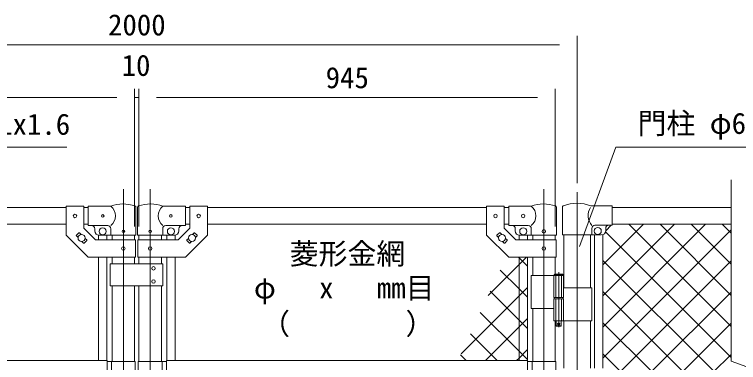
# Model space of a CAD drawing. Units: millimetres, scale not verified. Extents: x -4200 to 4200, y -2970 to 2970.
# Drawn here: x 964 to 2609, y 409 to 1200 of the extents above; entities that cross this region are included whole.
import ezdxf
from ezdxf.enums import TextEntityAlignment as Align

# ---------------------------------------------------------------- set-up
doc = ezdxf.new("R2010")
doc.units = ezdxf.units.MM
doc.header["$LTSCALE"] = 20
doc.linetypes.add('DASHED', pattern=[7.5, 6, -1.5])
doc.linetypes.add('USER1', pattern=[50.8, 31.75, -6.35, 6.35, -6.35])
for name, color, linetype, lineweight in [('0-1_D-BMK', 2, 'USER1', 13), ('0-2_D-STR1', 1, 'Continuous', 18), ('0-3_D-STR3', 3, 'Continuous', 13), ('0-4_D-STR-DIM', 7, 'Continuous', 9), ('0-6_D-STR-TXT', 7, 'Continuous', 9), ('0-7_D-STR2', 7, 'Continuous', 9)]:
    doc.layers.add(name, color=color, linetype=linetype, lineweight=lineweight)
doc.styles.add('ＭＳ ゴシック', font='')
doc.styles.get('ＭＳ ゴシック').set_extended_font_data('MS Gothic')

msp = doc.modelspace()

# ---------------------------------------------------------------- linework, layer by layer
at = {"layer": '0-1_D-BMK'}
for p, q in [((1211.59, 803.1), (1211.59, -35.29)), ((1272.39, 803.1), (1272.39, -35.29)), ((2166.59, 803.1), (2166.59, -35.29)), ((2241.99, 796.61), (2241.99, -120.04)), ((2200.15, 614.79), (2200.15, 489.9)), ((2196.52, 496.87), (2203.78, 496.87))]:
    msp.add_line(p, q, dxfattribs=at)
at = {"layer": '0-2_D-STR1'}
for p, q in [((447.39, 761.37), (1081.59, 761.37)), ((1121.59, 761.37), (1131.59, 761.37)), ((1362.39, 761.37), (1352.39, 761.37)), ((2036.59, 761.37), (1402.39, 761.37)), ((2086.59, 761.37), (2076.59, 761.37)), ((2321.99, 761.37), (2591.99, 761.37)), ((447.39, 723.37), (1081.59, 723.37)), ((1121.59, 723.37), (1131.59, 723.37)), ((1362.39, 723.37), (1352.39, 723.37)), ((2036.59, 723.37), (1402.39, 723.37)), ((2086.59, 723.37), (2076.59, 723.37)), ((2321.99, 723.37), (2591.99, 723.37)), ((1186.19, 698.37), (1186.19, 688.32)), ((1236.99, 698.37), (1236.99, 688.32)), ((1246.99, 698.37), (1246.99, 688.32)), ((1297.79, 698.37), (1297.79, 688.32)), ((2141.19, 698.37), (2141.19, 688.32)), ((2191.99, 698.37), (2191.99, 688.32)), ((2211.74, 699.07), (2211.74, 578.87)), ((2272.24, 699.07), (2272.24, 578.87)), ((1186.19, 648.32), (1186.19, 633.32)), ((1236.99, 648.32), (1236.99, 633.32)), ((1246.99, 648.32), (1246.99, 633.32)), ((1297.79, 648.32), (1297.79, 633.32)), ((2141.19, 648.32), (2141.19, 606.87)), ((2191.99, 648.32), (2191.99, 609.87)), ((1186.19, 583.32), (1186.19, 411.37)), ((1236.99, 583.32), (1236.99, 411.37)), ((1246.99, 583.32), (1246.99, 411.37)), ((1297.79, 583.32), (1297.79, 411.37)), ((2141.19, 531.87), (2141.19, 411.37)), ((2191.99, 503.87), (2191.99, 411.37)), ((2211.74, 503.87), (2211.74, 396.87)), ((2272.24, 503.87), (2272.24, 396.87))]:
    msp.add_line(p, q, dxfattribs=at)
at = {"layer": '0-3_D-STR3'}
for p, q in [((1081.59, 764.57), (1081.59, 698.32)), ((1121.59, 764.57), (1081.59, 764.57)), ((1121.59, 764.57), (1121.59, 714.89)), ((1131.59, 764.37), (1183.04, 764.37)), ((1131.59, 764.37), (1131.59, 720.37)), ((1240.14, 698.37), (1240.14, 762.06)), ((1243.84, 698.37), (1243.84, 762.06)), ((1352.39, 764.37), (1300.94, 764.37)), ((1352.39, 764.37), (1352.39, 720.37)), ((1362.39, 764.57), (1362.39, 714.89)), ((1362.39, 764.57), (1402.39, 764.57)), ((1402.39, 764.57), (1402.39, 698.32)), ((2036.59, 764.57), (2036.59, 698.32)), ((2076.59, 764.57), (2036.59, 764.57)), ((2076.59, 764.57), (2076.59, 714.89)), ((2086.59, 764.37), (2138.04, 764.37)), ((2086.59, 764.37), (2086.59, 720.37)), ((2195.14, 698.37), (2195.14, 762.06)), ((2208.59, 761.92), (2208.59, 699.07)), ((2273.12, 765.07), (2321.99, 765.07)), ((2321.99, 721.07), (2321.99, 765.07)), ((1148.16, 688.32), (1121.59, 714.89)), ((1131.59, 720.37), (1176.04, 720.37)), ((1146.59, 713.37), (1146.59, 708.37)), ((1183.04, 698.37), (1183.04, 713.37)), ((1300.94, 698.37), (1300.94, 713.37)), ((1352.39, 720.37), (1307.94, 720.37)), ((1335.82, 688.32), (1362.39, 714.89)), ((1337.39, 713.37), (1337.39, 708.37)), ((2103.16, 688.32), (2076.59, 714.89)), ((2086.59, 720.37), (2131.04, 720.37)), ((2101.59, 713.37), (2101.59, 708.37)), ((2138.04, 698.37), (2138.04, 713.37)), ((2275.39, 714.07), (2275.39, 699.07)), ((2282.39, 721.07), (2321.99, 721.07)), ((2306.99, 709.07), (2306.99, 714.07)), ((1110.58, 703.98), (1104.92, 698.33)), ((1108.64, 693.2), (1104.92, 696.91)), ((1115.71, 700.27), (1112, 703.98)), ((1128.26, 687.72), (1124.54, 691.44)), ((1155.09, 698.37), (1155.09, 688.32)), ((1183.04, 698.37), (1156.59, 698.37)), ((1174.09, 698.37), (1174.09, 688.32)), ((1240.14, 698.37), (1183.04, 698.37)), ((1243.84, 698.37), (1300.94, 698.37)), ((1300.94, 698.37), (1327.39, 698.37)), ((1309.89, 698.37), (1309.89, 688.32)), ((1328.89, 698.37), (1328.89, 688.32)), ((1355.72, 687.72), (1359.44, 691.44)), ((1368.27, 700.27), (1371.99, 703.98)), ((1373.4, 703.98), (1379.06, 698.33)), ((1375.34, 693.2), (1379.06, 696.91)), ((2065.58, 703.98), (2059.92, 698.33)), ((2063.64, 693.2), (2059.92, 696.91)), ((2070.71, 700.27), (2067, 703.98)), ((2083.26, 687.72), (2079.54, 691.44)), ((2110.09, 698.37), (2110.09, 688.32)), ((2138.04, 698.37), (2111.59, 698.37)), ((2129.09, 698.37), (2129.09, 688.32)), ((2195.14, 698.37), (2138.04, 698.37)), ((2208.59, 699.07), (2296.99, 699.07)), ((2281.34, 699.07), (2281.34, 396.87)), ((2300.34, 699.65), (2300.34, 396.87)), ((1121.19, 680.65), (1117.47, 684.37)), ((1128.26, 686.31), (1122.6, 680.65)), ((1239.29, 688.32), (1148.16, 688.32)), ((1239.29, 688.32), (1239.29, 648.32)), ((1244.69, 688.32), (1335.82, 688.32)), ((1244.69, 688.32), (1244.69, 648.32)), ((1355.72, 686.31), (1361.38, 680.65)), ((1362.8, 680.65), (1366.51, 684.37)), ((2076.19, 680.65), (2072.47, 684.37)), ((2083.26, 686.31), (2077.6, 680.65)), ((2194.29, 688.32), (2103.16, 688.32)), ((2194.29, 688.32), (2194.29, 648.32)), ((1155.09, 648.32), (1155.09, 413.87)), ((1174.09, 648.32), (1174.09, 413.87)), ((1309.89, 648.32), (1309.89, 413.87)), ((1328.89, 648.32), (1328.89, 413.87)), ((2110.09, 648.32), (2110.09, 413.87)), ((2129.09, 648.32), (2129.09, 413.87)), ((1301.39, 633.32), (1181.39, 633.32)), ((1181.39, 633.32), (1181.39, 583.32)), ((1301.39, 633.32), (1301.39, 583.32)), ((2210.15, 608.87), (2190.15, 608.87)), ((2191.15, 609.87), (2209.15, 609.87)), ((2210.15, 608.87), (2209.15, 609.87)), ((2210.15, 608.87), (2210.15, 606.87)), ((2138.04, 606.87), (2138.04, 531.87)), ((2138.04, 606.87), (2210.95, 606.87)), ((2189.35, 606.87), (2189.35, 556.87)), ((2210.95, 606.87), (2210.95, 556.87)), ((1301.39, 583.32), (1181.39, 583.32)), ((2210.95, 578.87), (2275.29, 578.87)), ((2275.29, 578.87), (2275.29, 503.87)), ((2189.35, 556.87), (2210.95, 556.87)), ((2189.35, 553.87), (2210.95, 553.87)), ((2189.35, 553.87), (2189.35, 503.87)), ((2189.65, 556.87), (2189.65, 553.87)), ((2189.65, 553.87), (2210.65, 553.87)), ((2210.65, 556.87), (2210.65, 553.87)), ((2210.95, 553.87), (2210.95, 503.87)), ((2138.04, 531.87), (2189.24, 531.87)), ((2189.35, 503.87), (2275.29, 503.87)), ((2194.15, 503.87), (2194.15, 492.87)), ((2195.15, 491.87), (2194.15, 492.87)), ((2195.15, 491.87), (2205.15, 491.87)), ((2205.15, 491.87), (2206.15, 492.87)), ((1174.49, 413.87), (354.49, 413.87)), ((1174.49, 392.87), (1174.49, 413.87)), ((1238.59, 411.37), (1174.49, 411.37)), ((1184.59, 411.37), (1184.59, 392.87)), ((1238.59, 411.37), (1238.59, 392.87)), ((1245.39, 411.37), (1245.39, 392.87)), ((1245.39, 411.37), (1309.49, 411.37)), ((1299.39, 411.37), (1299.39, 392.87)), ((1309.49, 413.87), (2129.49, 413.87)), ((1309.49, 392.87), (1309.49, 413.87)), ((2129.49, 358.87), (2129.49, 413.87)), ((2193.59, 411.37), (2129.49, 411.37)), ((2139.59, 411.37), (2139.59, 361.37)), ((2193.59, 411.37), (2193.59, 361.37))]:
    msp.add_line(p, q, dxfattribs=at)
at = {"layer": '0-3_D-STR3', "linetype": 'DASHED'}
for p, q in [((2193.85, 606.87), (2193.85, 556.87)), ((2206.45, 606.87), (2206.45, 556.87)), ((2193.85, 553.87), (2193.85, 503.87)), ((2206.45, 553.87), (2206.45, 503.87))]:
    msp.add_line(p, q, dxfattribs=at)
at = {"layer": '0-3_D-STR3'}
for points in [[(1239.29, 648.32), (1131.59, 648.32), (1081.59, 698.32)], [(1244.69, 648.32), (1352.39, 648.32), (1402.39, 698.32)], [(2194.29, 648.32), (2086.59, 648.32), (2036.59, 698.32)], [(2191.15, 609.87), (2190.15, 608.87), (2190.15, 606.87)], [(2206.15, 503.87), (2206.15, 492.87), (2194.15, 492.87)]]:
    msp.add_lwpolyline(points, dxfattribs=at)
for centre, radius in [((1101.59, 742.32), 4), ((1164.59, 742.37), 3), ((1319.39, 742.37), 3), ((1382.39, 742.32), 4), ((2056.59, 742.32), 4), ((2119.59, 742.37), 4), ((1164.59, 707.37), 8), ((1211.59, 707.37), 3), ((1272.39, 707.37), 3), ((1319.39, 707.37), 8), ((2119.59, 707.37), 8), ((2166.59, 707.37), 4), ((2288.99, 708.07), 8), ((1116.59, 692.32), 8), ((1367.39, 692.32), 8), ((2071.59, 692.32), 8), ((1211.59, 668.32), 4), ((1272.39, 668.32), 4), ((2166.59, 668.32), 4), ((1279.9, 623.32), 4), ((1279.9, 593.32), 4), ((2200.15, 496.87), 2.5)]:
    msp.add_circle(centre, radius, dxfattribs=at)
for centre, radius, start, end in [((1211.59, 689.64), 80, 70.77949, 110.9084), ((1164.84, 742.37), 28.55, 309.59418, 50.40582), ((1236.84, 762.06), 3.3, 0, 70.77949), ((1247.14, 762.06), 3.3, 109.22051, 180), ((1272.39, 689.64), 80, 69.0916, 109.22051), ((1319.14, 742.37), 28.55, 129.59418, 230.40582), ((2166.59, 689.64), 80, 70.77949, 110.9084), ((2119.84, 742.37), 28.55, 309.59418, 50.40582), ((2191.84, 762.06), 3.3, 0, 70.77949), ((2211.89, 761.92), 3.3, 113.10629, 180), ((2241.99, 691.37), 80, 67.09875, 113.10629), ((2300.52, 743.12), 33.4, 146.35914, 222.2959), ((1139.59, 713.37), 7, 0, 90), ((1156.59, 708.37), 10, 180, 270), ((1176.04, 713.37), 7, 0, 90), ((1307.94, 713.37), 7, 90, 180), ((1327.39, 708.37), 10, 270, 0), ((1344.39, 713.37), 7, 90, 180), ((2094.59, 713.37), 7, 0, 90), ((2111.59, 708.37), 10, 180, 270), ((2131.04, 713.37), 7, 0, 90), ((2282.39, 714.07), 7, 90, 180), ((2296.99, 709.07), 10, 270, 0), ((2313.99, 714.07), 7, 90, 180), ((1105.63, 697.62), 1, 135, 225), ((1111.29, 703.28), 1, 45, 135), ((1372.69, 703.28), 1, 45, 135), ((1378.35, 697.62), 1, 315, 45), ((2060.63, 697.62), 1, 135, 225), ((2066.29, 703.28), 1, 45, 135), ((1121.89, 681.36), 1, 225, 315), ((1127.55, 687.01), 1, 315, 45), ((1356.43, 687.01), 1, 135, 225), ((1362.09, 681.36), 1, 225, 315), ((2076.89, 681.36), 1, 225, 315), ((2082.55, 687.01), 1, 315, 45)]:
    msp.add_arc(centre, radius, start, end, dxfattribs=at)
at = {"layer": '0-4_D-STR-DIM'}
for p, q in [((2241.99, 816.61), (2241.99, 1151.37)), ((281.99, 1131.37), (2201.99, 1131.37)), ((1236.99, 718.37), (1236.99, 1031.37)), ((1236.99, 718.37), (1236.99, 1031.37)), ((1246.99, 718.37), (1246.99, 1031.37)), ((1246.99, 718.37), (1246.99, 1031.37)), ((2191.99, 718.37), (2191.99, 1031.37)), ((1196.99, 1011.37), (331.99, 1011.37)), ((1196.99, 1011.37), (1156.99, 1011.37)), ((1236.99, 1011.37), (1246.99, 1011.37)), ((1286.99, 1011.37), (2151.99, 1011.37)), ((1286.99, 1011.37), (1326.99, 1011.37)), ((2591.99, 412.02), (2591.99, 824.37)), ((2627.23, 399.19), (2591.99, 412.02))]:
    msp.add_line(p, q, dxfattribs=at)
at = {"layer": '0-6_D-STR-TXT'}
for points in [[(1083.32, 898.46), (547.12, 898.46), (492.56, 752.8)], [(2862.89, 898.46), (2329.73, 898.46), (2247.8, 672.73)]]:
    msp.add_lwpolyline(points, dxfattribs=at)
at = {"layer": '0-7_D-STR2'}
for p, q in [((2300.34, 631.2), (2392.51, 723.37)), ((2300.34, 560.49), (2463.22, 723.37)), ((2300.34, 489.78), (2533.93, 723.37)), ((2300.34, 419.07), (2591.99, 710.72)), ((2306.94, 708.52), (2319.49, 721.07)), ((2591.99, 491.06), (2359.68, 723.37)), ((2591.99, 561.77), (2430.39, 723.37)), ((2591.99, 632.48), (2501.1, 723.37)), ((2591.99, 703.19), (2571.81, 723.37)), ((2591.99, 420.35), (2306.45, 705.89)), ((2338.35, 386.37), (2591.99, 640.01)), ((2110.09, 576.52), (2067.15, 619.46)), ((2129.09, 557.52), (2110.09, 576.52)), ((2110.09, 505.81), (2044.67, 571.23)), ((2484.55, 386.37), (2300.34, 570.57)), ((2409.06, 386.37), (2591.99, 569.3)), ((2110.09, 435.1), (2022.18, 523.01)), ((2110.09, 490.25), (2129.09, 509.25)), ((2129.09, 486.81), (2110.09, 505.81)), ((2413.84, 386.37), (2300.34, 499.86)), ((2479.77, 386.37), (2591.99, 498.59)), ((2033.71, 413.87), (2110.09, 490.25)), ((2060.61, 413.87), (1999.69, 474.79)), ((2110.09, 419.54), (2129.09, 438.54)), ((2129.09, 416.1), (2110.09, 435.1)), ((2343.13, 386.37), (2300.34, 429.15)), ((2550.48, 386.37), (2591.99, 427.88)), ((1989.9, 413.87), (1977.2, 426.56)), ((2104.42, 413.87), (2110.09, 419.54))]:
    msp.add_line(p, q, dxfattribs=at)
for points in [[(2040.31, 561.89), (2110.09, 631.67), (2126.74, 648.32)], [(2129.09, 628.23), (2110.09, 647.23), (2109, 648.32)], [(2565.06, 376.57), (2555.26, 386.37), (2300.34, 641.29)], [(1978.52, 429.39), (2110.09, 560.96), (2129.09, 579.96)]]:
    msp.add_lwpolyline(points, dxfattribs=at)

# ---------------------------------------------------------------- texts
at = {"layer": '0-4_D-STR-DIM', "style": 'ＭＳ ゴシック'}
for s, p in [('2000', (1176.74, 1138.12)), ('10', (1207.59, 1046.12)), ('945', (1671.02, 1018.12))]:
    msp.add_text(s, height=48.09, dxfattribs=at).set_placement(p, align=Align.BOTTOM_LEFT)
at = {"layer": '0-6_D-STR-TXT', "style": 'ＭＳ ゴシック'}
for s, p in [('枠材 \u300038.1x1.6', (599.56, 912.32)), ('門柱 φ60.5x2.3', (2379.38, 914.35)), ('菱形金網', (1589.29, 618.07)), ('φ\u3000 x\u3000 mm目', (1508.07, 540.49)), ('（\u3000\u3000\u3000\u3000）', (1524.32, 458.84))]:
    msp.add_text(s, height=48.09, dxfattribs=at).set_placement(p, align=Align.BOTTOM_LEFT)

doc.saveas('drawing.dxf')
